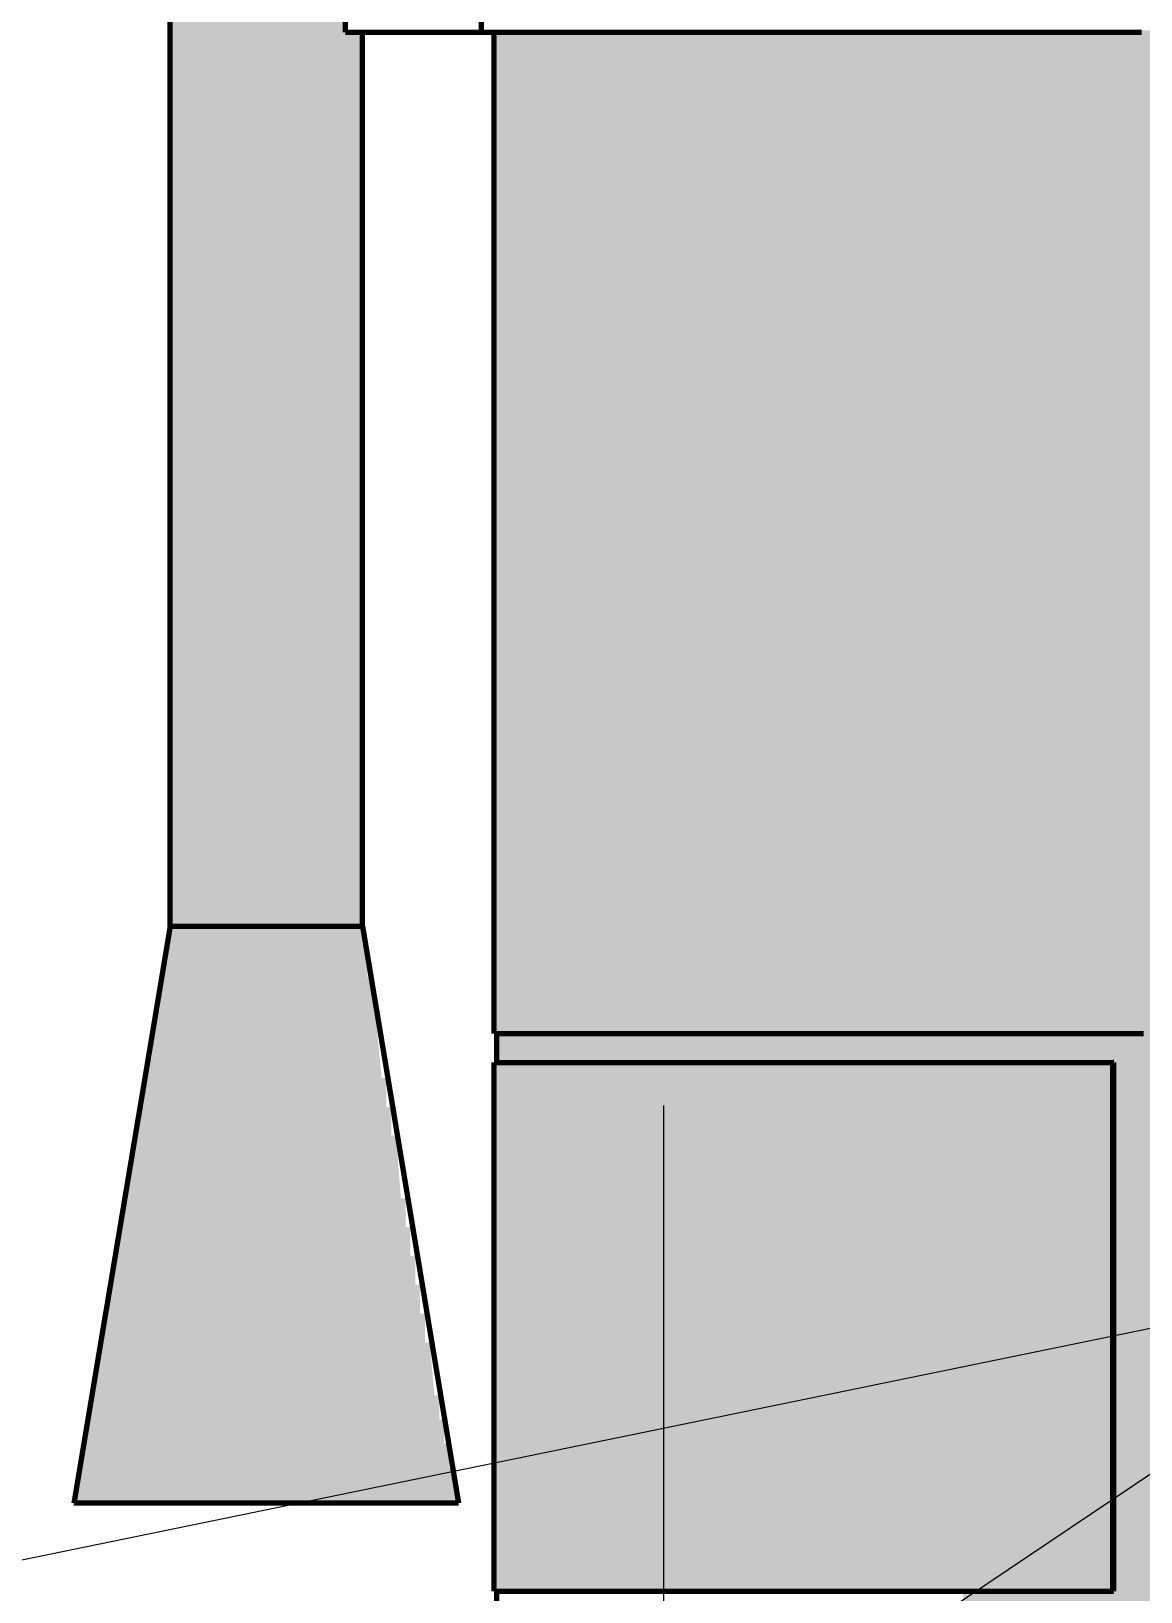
# Model space of a CAD drawing. Header units: millimetres. Extents: x 0 to 2208, y 0 to 420.
# Drawn here: x 1978.91 to 2001.99, y 248.11 to 280.58 of the extents above; entities that cross this region are included whole.
import ezdxf

# ---------------------------------------------------------------- set-up
doc = ezdxf.new("R2010")
doc.units = ezdxf.units.MM
for name, color, linetype, lineweight in [('01-VISIBLE', 7, 'CONTINUOUS', 70), ('04-COTA', 3, 'CONTINUOUS', 18), ('08-FINA', 5, 'CONTINUOUS', 18), ('13-GRAFICA', 30, 'CONTINUOUS', 18)]:
    doc.layers.add(name, color=color, linetype=linetype, lineweight=lineweight)
doc.styles.add('ISO3098', font='isocpeur.ttf')
doc.dimstyles.new('FLAMA-IRAM', dxfattribs={"dimtxt": 3.5, "dimasz": 3.5, "dimexe": 2, "dimexo": 1.5, "dimgap": 1, "dimtad": 1, "dimdec": 1, "dimtxsty": 'ISO3098', "dimblk": 'IRAM_FLECHA', "dimblk1": 'IRAM_FLECHA', "dimblk2": 'IRAM_FLECHA', "dimcen": 2.5, "dimclrd": 256, "dimclre": 256, "dimclrt": 256, "dimazin": 3, "dimtfac": 1, "dimtmove": 0, "dimatfit": 3, "dimlwd": 18, "dimlwe": 18})

# ---------------------------------------------------------------- blocks, each defined once
blk = doc.blocks.new('IRAM_FLECHA')
blk.add_solid([(0, 0), (-1, 0.125), (-1, -0.125)])

msp = doc.modelspace()

# ---------------------------------------------------------------- hatches: boundary and pattern name
at = {"layer": '13-GRAFICA', "true_color": 0xffffff}
h = msp.add_hatch(color=7, dxfattribs=at)
h.dxf.hatch_style = 1
h.paths.add_polyline_path([(2002.398, 284.2), (1988.698, 284.2), (1988.698, 306.7), (2002.698, 306.7), (2002.698, 284.2), (2002.698, 280.6), (2002.698, 259.7), (1988.698, 259.7), (1988.698, 280.6), (2002.398, 280.6)])
at = {"layer": '13-GRAFICA', "true_color": 0x202020}
h = msp.add_hatch(color=7, dxfattribs=at)
h.dxf.hatch_style = 1
h.paths.add_polyline_path([(1987.298, 252.2), (1987.398, 252.2), (1987.398, 251.7), (1987.498, 251.7), (1987.498, 251.2), (1987.598, 251.2), (1987.598, 250.7), (1987.698, 250.7), (1987.698, 250.2), (1987.798, 250.2), (1987.798, 250), (1979.798, 250), (1979.898, 250.9), (1979.998, 250.9), (1979.998, 251.5), (1980.098, 251.5), (1980.098, 252.1), (1980.198, 252.1), (1980.198, 252.7), (1980.298, 252.7), (1980.298, 253.3), (1980.398, 253.3), (1980.398, 253.9), (1980.498, 253.9), (1980.498, 254.5), (1980.598, 254.5), (1980.598, 255.1), (1980.698, 255.1), (1980.698, 255.7), (1980.798, 255.7), (1980.798, 256.3), (1980.898, 256.3), (1980.898, 256.9), (1980.998, 256.9), (1980.998, 257.5), (1981.098, 257.5), (1981.098, 258.1), (1981.198, 258.1), (1981.198, 258.7), (1981.298, 258.7), (1981.298, 259.3), (1981.398, 259.3), (1981.398, 259.9), (1981.498, 259.9), (1981.498, 260.5), (1981.598, 260.5), (1981.598, 261.1), (1981.698, 261.1), (1981.698, 261.7), (1981.798, 261.7), (1981.798, 300), (1985.798, 300), (1985.798, 284.2), (1985.398, 284.2), (1985.398, 280.6), (1985.798, 280.6), (1985.798, 261.6), (1985.898, 261.6), (1985.898, 260.9), (1985.998, 260.9), (1986.198, 258.8), (1986.298, 258.8), (1986.298, 258.2), (1986.398, 258.2), (1986.398, 257.6), (1986.498, 257.6), (1986.598, 256.3), (1986.698, 256.3), (1986.698, 255.7), (1986.798, 255.7), (1986.798, 255.1), (1986.898, 255.1), (1986.898, 254.5), (1986.998, 254.5), (1986.998, 253.9), (1987.098, 253.9), (1987.098, 253.3), (1987.198, 253.3)])
at = {"layer": '13-GRAFICA', "true_color": 0xb21820}
h = msp.add_hatch(color=7, dxfattribs=at)
h.dxf.hatch_style = 1
h.paths.add_polyline_path([(1988.698, 280.6), (1988.698, 259.7), (1988.698, 259.1), (1988.598, 259.1), (1988.598, 280.6)])
at = {"layer": '13-GRAFICA', "true_color": 0xebebeb}
h = msp.add_hatch(color=7, dxfattribs=at)
h.dxf.hatch_style = 1
h.paths.add_polyline_path([(1997.905, 273.484), (1997.262, 273.484), (1996.635, 273.484), (1996.025, 273.484), (1995.432, 273.484), (1994.858, 273.484), (1994.304, 273.484), (1994.304, 274.264), (1994.304, 275.044), (1994.304, 275.824), (1994.304, 276.604), (1994.304, 277.384), (1994.858, 277.384), (1995.432, 277.384), (1996.025, 277.384), (1996.635, 277.384), (1997.262, 277.384), (1997.905, 277.384), (1998.562, 277.384), (1998.562, 276.604), (1998.562, 275.824), (1998.562, 275.044), (1998.562, 274.264), (1998.562, 273.484)])
at = {"layer": '13-GRAFICA', "true_color": 0xffd200}
h = msp.add_hatch(color=7, dxfattribs=at)
h.dxf.hatch_style = 1
h.paths.add_polyline_path([(1993.713, 271.414), (1993.904, 270.864), (1994.344, 270.775), (1994.796, 270.687), (1994.467, 270.259), (1994.145, 269.831), (1994.221, 269.226), (1994.297, 268.621), (1993.904, 268.907), (1993.524, 269.192), (1993.154, 268.907), (1992.797, 268.621), (1992.865, 269.226), (1992.932, 269.831), (1992.649, 270.259), (1992.373, 270.687), (1992.756, 270.775), (1993.154, 270.864), (1993.338, 271.414), (1993.524, 271.964)])
h = msp.add_hatch(color=7, dxfattribs=at)
h.dxf.hatch_style = 1
h.paths.add_polyline_path([(2021.066, 264.964), (2020.565, 264.964), (2020.04, 264.964), (2019.49, 264.964), (2018.917, 264.964), (2018.321, 264.964), (2017.705, 264.964), (2017.068, 264.964), (2016.412, 264.964), (2015.738, 264.964), (2015.048, 264.964), (2014.343, 264.964), (2013.624, 264.964), (2012.892, 264.964), (2012.149, 264.964), (2011.396, 264.964), (2010.634, 264.964), (2009.866, 264.964), (2009.091, 264.964), (2008.313, 264.964), (2007.531, 264.964), (2006.748, 264.964), (2005.965, 264.964), (2005.183, 264.964), (2004.405, 264.964), (2003.63, 264.964), (2002.862, 264.964), (2002.1, 264.964), (2001.347, 264.964), (2000.604, 264.964), (1999.872, 264.964), (1999.153, 264.964), (1998.448, 264.964), (1997.758, 264.964), (1997.084, 264.964), (1996.428, 264.964), (1995.791, 264.964), (1995.175, 264.964), (1994.579, 264.964), (1994.006, 264.964), (1993.456, 264.964), (1992.931, 264.964), (1992.43, 264.964), (1991.957, 264.964), (1991.957, 265.718), (1991.957, 266.472), (1991.957, 267.226), (1991.957, 267.98), (1992.43, 267.98), (1992.931, 267.98), (1993.456, 267.98), (1994.006, 267.98), (1994.579, 267.98), (1995.175, 267.98), (1995.791, 267.98), (1996.428, 267.98), (1997.084, 267.98), (1997.758, 267.98), (1998.448, 267.98), (1999.153, 267.98), (1999.872, 267.98), (2000.604, 267.98), (2001.347, 267.98), (2002.1, 267.98), (2002.862, 267.98), (2003.63, 267.98), (2004.405, 267.98), (2005.183, 267.98), (2005.965, 267.98), (2006.748, 267.98), (2007.531, 267.98), (2008.313, 267.98), (2009.091, 267.98), (2009.866, 267.98), (2010.634, 267.98), (2011.396, 267.98), (2012.149, 267.98), (2012.892, 267.98), (2013.624, 267.98), (2014.343, 267.98), (2015.048, 267.98), (2015.738, 267.98), (2016.412, 267.98), (2017.068, 267.98), (2017.705, 267.98), (2018.321, 267.98), (2018.917, 267.98), (2019.49, 267.98), (2020.04, 267.98), (2020.565, 267.98), (2021.066, 267.98), (2021.539, 267.98), (2021.539, 267.226), (2021.539, 266.472), (2021.539, 265.718), (2021.539, 264.964)])
at = {"layer": '13-GRAFICA', "true_color": 0x005eaa}
h = msp.add_hatch(color=7, dxfattribs=at)
h.dxf.hatch_style = 1
h.paths.add_polyline_path([(1995.609, 262.539), (1995.602, 262.452), (1995.591, 262.366), (1995.575, 262.281), (1995.555, 262.198), (1995.531, 262.117), (1995.503, 262.037), (1995.471, 261.96), (1995.434, 261.886), (1995.395, 261.816), (1995.351, 261.748), (1995.305, 261.685), (1995.255, 261.625), (1995.203, 261.57), (1995.148, 261.519), (1995.091, 261.473), (1995.032, 261.432), (1994.971, 261.396), (1994.909, 261.366), (1994.846, 261.34), (1994.782, 261.321), (1994.717, 261.307), (1994.652, 261.298), (1994.587, 261.295), (1994.522, 261.298), (1994.457, 261.307), (1994.394, 261.321), (1994.332, 261.34), (1994.271, 261.366), (1994.211, 261.396), (1994.154, 261.432), (1994.098, 261.473), (1994.045, 261.519), (1993.994, 261.57), (1993.946, 261.625), (1993.9, 261.685), (1993.858, 261.748), (1993.819, 261.816), (1993.783, 261.886), (1993.751, 261.96), (1993.722, 262.037), (1993.697, 262.117), (1993.675, 262.198), (1993.658, 262.281), (1993.644, 262.366), (1993.634, 262.452), (1993.628, 262.539), (1993.626, 262.626), (1993.628, 262.713), (1993.634, 262.799), (1993.644, 262.885), (1993.658, 262.97), (1993.675, 263.053), (1993.697, 263.135), (1993.722, 263.214), (1993.751, 263.291), (1993.783, 263.365), (1993.819, 263.436), (1993.858, 263.503), (1993.9, 263.566), (1993.946, 263.626), (1993.994, 263.681), (1994.045, 263.732), (1994.098, 263.778), (1994.154, 263.819), (1994.211, 263.855), (1994.271, 263.886), (1994.332, 263.911), (1994.394, 263.931), (1994.457, 263.945), (1994.522, 263.953), (1994.587, 263.956), (1994.652, 263.953), (1994.717, 263.945), (1994.782, 263.931), (1994.846, 263.911), (1994.909, 263.886), (1994.971, 263.855), (1995.032, 263.819), (1995.091, 263.778), (1995.148, 263.732), (1995.203, 263.681), (1995.255, 263.626), (1995.305, 263.566), (1995.351, 263.503), (1995.395, 263.436), (1995.434, 263.365), (1995.471, 263.291), (1995.503, 263.214), (1995.531, 263.135), (1995.555, 263.053), (1995.575, 262.97), (1995.591, 262.885), (1995.602, 262.799), (1995.609, 262.713), (1995.611, 262.626)])
at = {"layer": '13-GRAFICA', "true_color": 0x009146}
h = msp.add_hatch(color=7, dxfattribs=at)
h.dxf.hatch_style = 1
h.paths.add_polyline_path([(2001.498, 262.539), (2001.49, 262.452), (2001.476, 262.366), (2001.457, 262.281), (2001.433, 262.198), (2001.404, 262.117), (2001.37, 262.037), (2001.33, 261.96), (2001.286, 261.886), (2001.238, 261.816), (2001.185, 261.748), (2001.129, 261.685), (2001.068, 261.625), (2001.004, 261.57), (2000.937, 261.519), (2000.867, 261.473), (2000.794, 261.432), (2000.72, 261.396), (2000.643, 261.366), (2000.564, 261.34), (2000.484, 261.321), (2000.404, 261.307), (2000.323, 261.298), (2000.241, 261.295), (2000.16, 261.298), (2000.079, 261.307), (1999.999, 261.321), (1999.921, 261.34), (1999.843, 261.366), (1999.768, 261.396), (1999.695, 261.432), (1999.624, 261.473), (1999.556, 261.519), (1999.491, 261.57), (1999.429, 261.625), (1999.371, 261.685), (1999.317, 261.748), (1999.266, 261.816), (1999.22, 261.886), (1999.178, 261.96), (1999.141, 262.037), (1999.108, 262.117), (1999.08, 262.198), (1999.057, 262.281), (1999.039, 262.366), (1999.027, 262.452), (1999.019, 262.539), (1999.016, 262.626), (1999.019, 262.713), (1999.027, 262.799), (1999.039, 262.885), (1999.057, 262.97), (1999.08, 263.053), (1999.108, 263.135), (1999.141, 263.214), (1999.178, 263.291), (1999.22, 263.365), (1999.266, 263.436), (1999.317, 263.503), (1999.371, 263.566), (1999.429, 263.626), (1999.491, 263.681), (1999.556, 263.732), (1999.624, 263.778), (1999.695, 263.819), (1999.768, 263.855), (1999.843, 263.886), (1999.921, 263.911), (1999.999, 263.931), (2000.079, 263.945), (2000.16, 263.953), (2000.241, 263.956), (2000.323, 263.953), (2000.404, 263.945), (2000.484, 263.931), (2000.564, 263.911), (2000.643, 263.886), (2000.72, 263.855), (2000.794, 263.819), (2000.867, 263.778), (2000.937, 263.732), (2001.004, 263.681), (2001.068, 263.626), (2001.129, 263.566), (2001.185, 263.503), (2001.238, 263.436), (2001.286, 263.365), (2001.33, 263.291), (2001.37, 263.214), (2001.404, 263.135), (2001.433, 263.053), (2001.457, 262.97), (2001.476, 262.885), (2001.49, 262.799), (2001.498, 262.713), (2001.501, 262.626)])
at = {"layer": '13-GRAFICA', "true_color": 0xffd200}
h = msp.add_hatch(color=7, dxfattribs=at)
h.dxf.hatch_style = 1
h.paths.add_polyline_path([(1988.706, 260.895), (1988.851, 260.895), (1989.03, 260.895), (1989.241, 260.895), (1989.486, 260.895), (1989.763, 260.895), (1990.073, 260.895), (1990.413, 260.895), (1990.784, 260.895), (1991.185, 260.895), (1991.615, 260.895), (1992.074, 260.895), (1992.56, 260.895), (1993.073, 260.895), (1993.612, 260.895), (1994.175, 260.895), (1994.762, 260.895), (1995.371, 260.895), (1996.001, 260.895), (1996.652, 260.895), (1997.322, 260.895), (1998.01, 260.895), (1998.713, 260.895), (1999.432, 260.895), (2000.165, 260.895), (2000.91, 260.895), (2001.666, 260.895), (2002.432, 260.895), (2003.205, 260.895), (2003.986, 260.895), (2004.771, 260.895), (2005.56, 260.895), (2006.352, 260.895), (2007.144, 260.895), (2007.936, 260.895), (2008.725, 260.895), (2009.51, 260.895), (2010.291, 260.895), (2011.064, 260.895), (2011.83, 260.895), (2012.586, 260.895), (2013.331, 260.895), (2014.064, 260.895), (2014.783, 260.895), (2015.486, 260.895), (2016.174, 260.895), (2016.844, 260.895), (2017.495, 260.895), (2018.125, 260.895), (2018.734, 260.895), (2019.321, 260.895), (2019.884, 260.895), (2020.423, 260.895), (2020.936, 260.895), (2021.422, 260.895), (2021.881, 260.895), (2022.311, 260.895), (2022.712, 260.895), (2023.083, 260.895), (2023.423, 260.895), (2023.733, 260.895), (2024.01, 260.895), (2024.255, 260.895), (2024.466, 260.895), (2024.645, 260.895), (2024.79, 260.895), (2024.798, 260.895), (2024.798, 259.7), (1988.698, 259.7), (1988.698, 260.895)])
at = {"layer": '13-GRAFICA', "true_color": 0xb21820}
h = msp.add_hatch(color=7, dxfattribs=at)
h.dxf.hatch_style = 1
h.paths.add_polyline_path([(1988.798, 259.7), (1988.798, 259.1), (1988.698, 259.1), (1988.698, 259.7)])
h = msp.add_hatch(color=7, dxfattribs=at)
h.dxf.hatch_style = 1
h.paths.add_polyline_path([(1989.598, 259.7), (1989.598, 259.1), (1988.798, 259.1), (1988.798, 259.7)])
h = msp.add_hatch(color=7, dxfattribs=at)
h.dxf.hatch_style = 1
h.paths.add_polyline_path([(1989.698, 259.7), (1989.698, 259.1), (1989.598, 259.1), (1989.598, 259.7)])
h = msp.add_hatch(color=7, dxfattribs=at)
h.dxf.hatch_style = 1
h.paths.add_polyline_path([(1991.398, 259.7), (1991.398, 259.1), (1989.698, 259.1), (1989.698, 259.7)])
h = msp.add_hatch(color=7, dxfattribs=at)
h.dxf.hatch_style = 1
h.paths.add_polyline_path([(1991.698, 259.7), (1991.698, 259.1), (1991.398, 259.1), (1991.398, 259.7)])
h = msp.add_hatch(color=7, dxfattribs=at)
h.dxf.hatch_style = 1
h.paths.add_polyline_path([(1994.198, 259.7), (1994.198, 259.1), (1991.698, 259.1), (1991.698, 259.7)])
h = msp.add_hatch(color=7, dxfattribs=at)
h.dxf.hatch_style = 1
h.paths.add_polyline_path([(1994.698, 259.7), (1994.698, 259.1), (1994.198, 259.1), (1994.198, 259.7)])
h = msp.add_hatch(color=7, dxfattribs=at)
h.dxf.hatch_style = 1
h.paths.add_polyline_path([(1997.698, 259.7), (1997.698, 259.1), (1994.698, 259.1), (1994.698, 259.7)])
h = msp.add_hatch(color=7, dxfattribs=at)
h.dxf.hatch_style = 1
h.paths.add_polyline_path([(1998.298, 259.7), (1998.298, 259.1), (1997.698, 259.1), (1997.698, 259.7)])
h = msp.add_hatch(color=7, dxfattribs=at)
h.dxf.hatch_style = 1
h.paths.add_polyline_path([(2001.798, 259.7), (2001.798, 232.3), (2001.798, 232.1), (2001.798, 229), (1998.298, 229), (1998.298, 232.1), (1998.298, 232.3), (1998.298, 248.1), (2001.398, 248.1), (2001.398, 259.1), (1998.298, 259.1), (1998.298, 259.7)])
h = msp.add_hatch(color=7, dxfattribs=at)
h.dxf.hatch_style = 1
h.paths.add_polyline_path([(2002.498, 259.7), (2002.498, 259.1), (2002.198, 259.1), (2002.198, 249.9), (2002.498, 249.9), (2002.498, 232.3), (2002.098, 232.3), (2002.098, 232.4), (2001.798, 232.3), (2001.798, 259.7)])
at = {"layer": '13-GRAFICA', "true_color": 0xffffff}
h = msp.add_hatch(color=7, dxfattribs=at)
h.dxf.hatch_style = 1
h.paths.add_polyline_path([(1988.598, 248.1), (1988.598, 259.1), (2001.398, 259.1), (2001.398, 248.1)])
at = {"layer": '13-GRAFICA', "true_color": 0xe1e1e1}
h = msp.add_hatch(color=7, dxfattribs=at)
h.dxf.hatch_style = 1
h.paths.add_polyline_path([(2001.398, 256.9), (1988.598, 256.9), (1988.598, 259.1), (2001.398, 259.1)])

# ---------------------------------------------------------------- linework, layer by layer
at = {"layer": '01-VISIBLE'}
for p, q in [((1981.798, 261.96), (1981.798, 299.96)), ((1985.448, 280.56), (1985.448, 284.16)), ((1988.277, 280.56), (1988.277, 284.16)), ((1985.448, 280.56), (1988.277, 280.56)), ((1985.798, 261.96), (1985.798, 280.56)), ((1988.538, 259.727), (1988.538, 280.56)), ((1981.798, 261.96), (1979.798, 249.96)), ((1985.798, 261.96), (1987.798, 249.96)), ((1988.598, 259.127), (1988.598, 259.727)), ((1988.538, 248.127), (1988.538, 259.127)), ((2001.41, 248.127), (2001.41, 259.127)), ((2001.427, 259.127), (2001.41, 259.127)), ((2001.427, 248.127), (2001.427, 259.127)), ((1988.598, 229), (1988.598, 248.127)), ((2001.427, 248.127), (2001.41, 248.127))]:
    msp.add_line(p, q, dxfattribs=at)
for points in [[(1988.277, 280.56), (1988.377, 280.56), (1988.477, 280.56), (1988.578, 280.56), (1988.678, 280.56), (1988.778, 280.56), (1988.878, 280.56), (1988.978, 280.56), (1989.079, 280.56), (1989.179, 280.56), (1989.279, 280.56), (1989.379, 280.56), (1989.48, 280.56), (1989.58, 280.56), (1989.68, 280.56), (1989.78, 280.56), (1989.88, 280.56), (1989.981, 280.56), (1990.081, 280.56), (1990.181, 280.56), (1990.281, 280.56), (1990.382, 280.56), (1990.482, 280.56), (1990.582, 280.56), (1990.682, 280.56), (1990.782, 280.56), (1990.883, 280.56), (1990.983, 280.56), (1991.083, 280.56), (1991.183, 280.56), (1991.284, 280.56), (1991.384, 280.56), (1991.484, 280.56), (1991.584, 280.56), (1991.684, 280.56), (1991.785, 280.56), (1991.885, 280.56), (1991.985, 280.56), (1992.085, 280.56), (1992.186, 280.56), (1992.286, 280.56), (1992.386, 280.56), (1992.486, 280.56), (1992.586, 280.56), (1992.687, 280.56), (1992.787, 280.56), (1992.887, 280.56), (1992.987, 280.56), (1993.087, 280.56), (1993.188, 280.56), (1993.288, 280.56), (1993.388, 280.56), (1993.488, 280.56), (1993.589, 280.56), (1993.689, 280.56), (1993.789, 280.56), (1993.889, 280.56), (1993.989, 280.56), (1994.09, 280.56), (1994.19, 280.56), (1994.29, 280.56), (1994.39, 280.56), (1994.491, 280.56), (1994.591, 280.56), (1994.691, 280.56), (1994.791, 280.56), (1994.891, 280.56), (1994.992, 280.56), (1995.092, 280.56), (1995.192, 280.56), (1995.292, 280.56), (1995.393, 280.56), (1995.493, 280.56), (1995.593, 280.56), (1995.693, 280.56), (1995.793, 280.56), (1995.894, 280.56), (1995.994, 280.56), (1996.094, 280.56), (1996.194, 280.56), (1996.295, 280.56), (1996.395, 280.56), (1996.495, 280.56), (1996.595, 280.56), (1996.695, 280.56), (1996.796, 280.56), (1996.896, 280.56), (1996.996, 280.56), (1997.096, 280.56), (1997.196, 280.56), (1997.297, 280.56), (1997.397, 280.56), (1997.497, 280.56), (1997.597, 280.56), (1997.698, 280.56), (1997.798, 280.56), (1997.898, 280.56), (1997.998, 280.56), (1998.098, 280.56), (1998.199, 280.56), (1998.299, 280.56), (1998.399, 280.56), (1998.499, 280.56), (1998.6, 280.56), (1998.7, 280.56), (1998.8, 280.56), (1998.9, 280.56), (1999, 280.56), (1999.101, 280.56), (1999.201, 280.56), (1999.301, 280.56), (1999.401, 280.56), (1999.502, 280.56), (1999.602, 280.56), (1999.702, 280.56), (1999.802, 280.56), (1999.902, 280.56), (2000.003, 280.56), (2000.103, 280.56), (2000.203, 280.56), (2000.303, 280.56), (2000.404, 280.56), (2000.504, 280.56), (2000.604, 280.56), (2000.704, 280.56), (2000.804, 280.56), (2000.905, 280.56), (2001.005, 280.56), (2001.105, 280.56), (2001.205, 280.56), (2001.305, 280.56), (2001.406, 280.56), (2001.506, 280.56), (2001.606, 280.56), (2001.706, 280.56), (2001.807, 280.56), (2001.907, 280.56), (2002.007, 280.56)], [(1981.798, 261.96), (1981.898, 261.96), (1981.998, 261.96), (1982.098, 261.96), (1982.198, 261.96), (1982.298, 261.96), (1982.398, 261.96), (1982.498, 261.96), (1982.598, 261.96), (1982.698, 261.96), (1982.798, 261.96), (1982.898, 261.96), (1982.998, 261.96), (1983.098, 261.96), (1983.198, 261.96), (1983.298, 261.96), (1983.398, 261.96), (1983.498, 261.96), (1983.598, 261.96), (1983.698, 261.96), (1983.798, 261.96), (1983.898, 261.96), (1983.998, 261.96), (1984.098, 261.96), (1984.198, 261.96), (1984.298, 261.96), (1984.398, 261.96), (1984.498, 261.96), (1984.598, 261.96), (1984.698, 261.96), (1984.798, 261.96), (1984.898, 261.96), (1984.998, 261.96), (1985.098, 261.96), (1985.198, 261.96), (1985.298, 261.96), (1985.398, 261.96), (1985.498, 261.96), (1985.598, 261.96), (1985.698, 261.96), (1985.798, 261.96)], [(1988.538, 259.727), (1988.638, 259.727), (1988.738, 259.727), (1988.838, 259.727), (1988.938, 259.727), (1989.038, 259.727), (1989.138, 259.727), (1989.238, 259.727), (1989.338, 259.727), (1989.439, 259.727), (1989.539, 259.727), (1989.639, 259.727), (1989.739, 259.727), (1989.839, 259.727), (1989.939, 259.727), (1990.039, 259.727), (1990.139, 259.727), (1990.239, 259.727), (1990.339, 259.727), (1990.439, 259.727), (1990.539, 259.727), (1990.639, 259.727), (1990.739, 259.727), (1990.839, 259.727), (1990.939, 259.727), (1991.039, 259.727), (1991.139, 259.727), (1991.24, 259.727), (1991.34, 259.727), (1991.44, 259.727), (1991.54, 259.727), (1991.64, 259.727), (1991.74, 259.727), (1991.84, 259.727), (1991.94, 259.727), (1992.04, 259.727), (1992.14, 259.727), (1992.24, 259.727), (1992.34, 259.727), (1992.44, 259.727), (1992.54, 259.727), (1992.64, 259.727), (1992.74, 259.727), (1992.84, 259.727), (1992.94, 259.727), (1993.041, 259.727), (1993.141, 259.727), (1993.241, 259.727), (1993.341, 259.727), (1993.441, 259.727), (1993.541, 259.727), (1993.641, 259.727), (1993.741, 259.727), (1993.841, 259.727), (1993.941, 259.727), (1994.041, 259.727), (1994.141, 259.727), (1994.241, 259.727), (1994.341, 259.727), (1994.441, 259.727), (1994.541, 259.727), (1994.641, 259.727), (1994.741, 259.727), (1994.842, 259.727), (1994.942, 259.727), (1995.042, 259.727), (1995.142, 259.727), (1995.242, 259.727), (1995.342, 259.727), (1995.442, 259.727), (1995.542, 259.727), (1995.642, 259.727), (1995.742, 259.727), (1995.842, 259.727), (1995.942, 259.727), (1996.042, 259.727), (1996.142, 259.727), (1996.242, 259.727), (1996.342, 259.727), (1996.442, 259.727), (1996.542, 259.727), (1996.643, 259.727), (1996.743, 259.727), (1996.843, 259.727), (1996.943, 259.727), (1997.043, 259.727), (1997.143, 259.727), (1997.243, 259.727), (1997.343, 259.727), (1997.443, 259.727), (1997.543, 259.727), (1997.643, 259.727), (1997.743, 259.727), (1997.843, 259.727), (1997.943, 259.727), (1998.043, 259.727), (1998.143, 259.727), (1998.243, 259.727), (1998.343, 259.727), (1998.444, 259.727), (1998.544, 259.727), (1998.644, 259.727), (1998.744, 259.727), (1998.844, 259.727), (1998.944, 259.727), (1999.044, 259.727), (1999.144, 259.727), (1999.244, 259.727), (1999.344, 259.727), (1999.444, 259.727), (1999.544, 259.727), (1999.644, 259.727), (1999.744, 259.727), (1999.844, 259.727), (1999.944, 259.727), (2000.044, 259.727), (2000.144, 259.727), (2000.245, 259.727), (2000.345, 259.727), (2000.445, 259.727), (2000.545, 259.727), (2000.645, 259.727), (2000.745, 259.727), (2000.845, 259.727), (2000.945, 259.727), (2001.045, 259.727), (2001.145, 259.727), (2001.245, 259.727), (2001.345, 259.727), (2001.445, 259.727), (2001.545, 259.727), (2001.645, 259.727), (2001.745, 259.727), (2001.845, 259.727), (2001.945, 259.727), (2002.046, 259.727)], [(1988.538, 259.127), (1988.639, 259.127), (1988.739, 259.127), (1988.84, 259.127), (1988.94, 259.127), (1989.041, 259.127), (1989.141, 259.127), (1989.242, 259.127), (1989.342, 259.127), (1989.443, 259.127), (1989.544, 259.127), (1989.644, 259.127), (1989.745, 259.127), (1989.845, 259.127), (1989.946, 259.127), (1990.046, 259.127), (1990.147, 259.127), (1990.248, 259.127), (1990.348, 259.127), (1990.449, 259.127), (1990.549, 259.127), (1990.65, 259.127), (1990.75, 259.127), (1990.851, 259.127), (1990.951, 259.127), (1991.052, 259.127), (1991.153, 259.127), (1991.253, 259.127), (1991.354, 259.127), (1991.454, 259.127), (1991.555, 259.127), (1991.655, 259.127), (1991.756, 259.127), (1991.856, 259.127), (1991.957, 259.127), (1992.058, 259.127), (1992.158, 259.127), (1992.259, 259.127), (1992.359, 259.127), (1992.46, 259.127), (1992.56, 259.127), (1992.661, 259.127), (1992.762, 259.127), (1992.862, 259.127), (1992.963, 259.127), (1993.063, 259.127), (1993.164, 259.127), (1993.264, 259.127), (1993.365, 259.127), (1993.465, 259.127), (1993.566, 259.127), (1993.667, 259.127), (1993.767, 259.127), (1993.868, 259.127), (1993.968, 259.127), (1994.069, 259.127), (1994.169, 259.127), (1994.27, 259.127), (1994.371, 259.127), (1994.471, 259.127), (1994.572, 259.127), (1994.672, 259.127), (1994.773, 259.127), (1994.873, 259.127), (1994.974, 259.127), (1995.074, 259.127), (1995.175, 259.127), (1995.276, 259.127), (1995.376, 259.127), (1995.477, 259.127), (1995.577, 259.127), (1995.678, 259.127), (1995.778, 259.127), (1995.879, 259.127), (1995.979, 259.127), (1996.08, 259.127), (1996.181, 259.127), (1996.281, 259.127), (1996.382, 259.127), (1996.482, 259.127), (1996.583, 259.127), (1996.683, 259.127), (1996.784, 259.127), (1996.885, 259.127), (1996.985, 259.127), (1997.086, 259.127), (1997.186, 259.127), (1997.287, 259.127), (1997.387, 259.127), (1997.488, 259.127), (1997.588, 259.127), (1997.689, 259.127), (1997.79, 259.127), (1997.89, 259.127), (1997.991, 259.127), (1998.091, 259.127), (1998.192, 259.127), (1998.292, 259.127), (1998.393, 259.127), (1998.493, 259.127), (1998.594, 259.127), (1998.695, 259.127), (1998.795, 259.127), (1998.896, 259.127), (1998.996, 259.127), (1999.097, 259.127), (1999.197, 259.127), (1999.298, 259.127), (1999.399, 259.127), (1999.499, 259.127), (1999.6, 259.127), (1999.7, 259.127), (1999.801, 259.127), (1999.901, 259.127), (2000.002, 259.127), (2000.102, 259.127), (2000.203, 259.127), (2000.304, 259.127), (2000.404, 259.127), (2000.505, 259.127), (2000.605, 259.127), (2000.706, 259.127), (2000.806, 259.127), (2000.907, 259.127), (2001.007, 259.127), (2001.108, 259.127), (2001.209, 259.127), (2001.309, 259.127), (2001.41, 259.127)], [(1987.798, 249.96), (1987.698, 249.96), (1987.598, 249.96), (1987.498, 249.96), (1987.398, 249.96), (1987.298, 249.96), (1987.198, 249.96), (1987.098, 249.96), (1986.998, 249.96), (1986.898, 249.96), (1986.798, 249.96), (1986.698, 249.96), (1986.598, 249.96), (1986.498, 249.96), (1986.398, 249.96), (1986.298, 249.96), (1986.198, 249.96), (1986.098, 249.96), (1985.998, 249.96), (1985.898, 249.96), (1985.798, 249.96), (1985.698, 249.96), (1985.598, 249.96), (1985.498, 249.96), (1985.398, 249.96), (1985.298, 249.96), (1985.198, 249.96), (1985.098, 249.96), (1984.998, 249.96), (1984.898, 249.96), (1984.798, 249.96), (1984.698, 249.96), (1984.598, 249.96), (1984.498, 249.96), (1984.398, 249.96), (1984.298, 249.96), (1984.198, 249.96), (1984.098, 249.96), (1983.998, 249.96), (1983.898, 249.96), (1983.798, 249.96), (1983.698, 249.96), (1983.598, 249.96), (1983.498, 249.96), (1983.398, 249.96), (1983.298, 249.96), (1983.198, 249.96), (1983.098, 249.96), (1982.998, 249.96), (1982.898, 249.96), (1982.798, 249.96), (1982.698, 249.96), (1982.598, 249.96), (1982.498, 249.96), (1982.398, 249.96), (1982.298, 249.96), (1982.198, 249.96), (1982.098, 249.96), (1981.998, 249.96), (1981.898, 249.96), (1981.798, 249.96), (1981.698, 249.96), (1981.598, 249.96), (1981.498, 249.96), (1981.398, 249.96), (1981.298, 249.96), (1981.198, 249.96), (1981.098, 249.96), (1980.998, 249.96), (1980.898, 249.96), (1980.798, 249.96), (1980.698, 249.96), (1980.598, 249.96), (1980.498, 249.96), (1980.398, 249.96), (1980.298, 249.96), (1980.198, 249.96), (1980.098, 249.96), (1979.998, 249.96), (1979.898, 249.96), (1979.798, 249.96)], [(1988.538, 248.127), (1988.639, 248.127), (1988.739, 248.127), (1988.84, 248.127), (1988.94, 248.127), (1989.041, 248.127), (1989.141, 248.127), (1989.242, 248.127), (1989.342, 248.127), (1989.443, 248.127), (1989.544, 248.127), (1989.644, 248.127), (1989.745, 248.127), (1989.845, 248.127), (1989.946, 248.127), (1990.046, 248.127), (1990.147, 248.127), (1990.248, 248.127), (1990.348, 248.127), (1990.449, 248.127), (1990.549, 248.127), (1990.65, 248.127), (1990.75, 248.127), (1990.851, 248.127), (1990.951, 248.127), (1991.052, 248.127), (1991.153, 248.127), (1991.253, 248.127), (1991.354, 248.127), (1991.454, 248.127), (1991.555, 248.127), (1991.655, 248.127), (1991.756, 248.127), (1991.856, 248.127), (1991.957, 248.127), (1992.058, 248.127), (1992.158, 248.127), (1992.259, 248.127), (1992.359, 248.127), (1992.46, 248.127), (1992.56, 248.127), (1992.661, 248.127), (1992.762, 248.127), (1992.862, 248.127), (1992.963, 248.127), (1993.063, 248.127), (1993.164, 248.127), (1993.264, 248.127), (1993.365, 248.127), (1993.465, 248.127), (1993.566, 248.127), (1993.667, 248.127), (1993.767, 248.127), (1993.868, 248.127), (1993.968, 248.127), (1994.069, 248.127), (1994.169, 248.127), (1994.27, 248.127), (1994.371, 248.127), (1994.471, 248.127), (1994.572, 248.127), (1994.672, 248.127), (1994.773, 248.127), (1994.873, 248.127), (1994.974, 248.127), (1995.074, 248.127), (1995.175, 248.127), (1995.276, 248.127), (1995.376, 248.127), (1995.477, 248.127), (1995.577, 248.127), (1995.678, 248.127), (1995.778, 248.127), (1995.879, 248.127), (1995.979, 248.127), (1996.08, 248.127), (1996.181, 248.127), (1996.281, 248.127), (1996.382, 248.127), (1996.482, 248.127), (1996.583, 248.127), (1996.683, 248.127), (1996.784, 248.127), (1996.885, 248.127), (1996.985, 248.127), (1997.086, 248.127), (1997.186, 248.127), (1997.287, 248.127), (1997.387, 248.127), (1997.488, 248.127), (1997.588, 248.127), (1997.689, 248.127), (1997.79, 248.127), (1997.89, 248.127), (1997.991, 248.127), (1998.091, 248.127), (1998.192, 248.127), (1998.292, 248.127), (1998.393, 248.127), (1998.493, 248.127), (1998.594, 248.127), (1998.695, 248.127), (1998.795, 248.127), (1998.896, 248.127), (1998.996, 248.127), (1999.097, 248.127), (1999.197, 248.127), (1999.298, 248.127), (1999.399, 248.127), (1999.499, 248.127), (1999.6, 248.127), (1999.7, 248.127), (1999.801, 248.127), (1999.901, 248.127), (2000.002, 248.127), (2000.102, 248.127), (2000.203, 248.127), (2000.304, 248.127), (2000.404, 248.127), (2000.505, 248.127), (2000.605, 248.127), (2000.706, 248.127), (2000.806, 248.127), (2000.907, 248.127), (2001.007, 248.127), (2001.108, 248.127), (2001.209, 248.127), (2001.309, 248.127), (2001.41, 248.127)]]:
    msp.add_lwpolyline(points, dxfattribs=at)
at = {"layer": '08-FINA'}
for p, q in [((2006.748, 254.527), (1974.598, 247.927)), ((2006.748, 253.627), (1974.598, 232.016))]:
    msp.add_line(p, q, dxfattribs=at)

# ---------------------------------------------------------------- dimensions: what is measured, and where the dimension line sits
at = {"layer": '04-COTA'}
msp.add_linear_dim(base=(1992.064, 221), p1=(1992.064, 259.727), p2=(2021.432, 259.727), dimstyle='FLAMA-IRAM', override={"dimlfac": 5}, dxfattribs=at).render()

doc.saveas('drawing.dxf')
